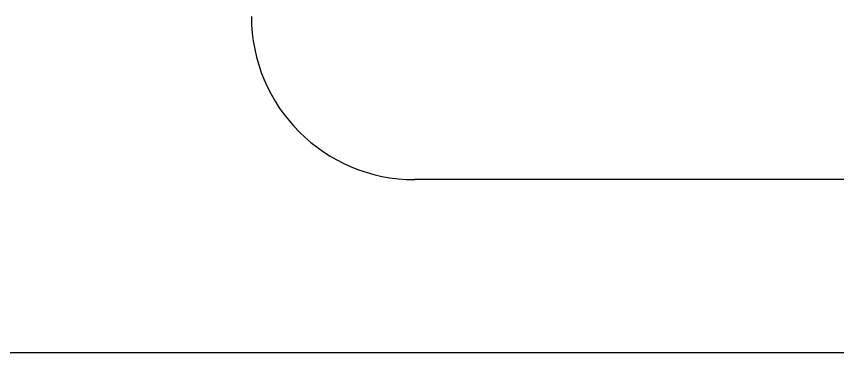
# Model space of a CAD drawing. Header units: millimetres. Extents: x -9 to 276, y -90 to 14.
# Drawn here: x 42.05 to 52.48, y -85.45 to -81.18 of the extents above; entities that cross this region are included whole.
import ezdxf

# ---------------------------------------------------------------- set-up
doc = ezdxf.new("R2010")
doc.units = ezdxf.units.MM
doc.layers.add('BLACK', color=7, linetype='CONTINUOUS')

msp = doc.modelspace()

# ---------------------------------------------------------------- linework, layer by layer
at = {"layer": 'BLACK', "linetype": 'Continuous'}
for p, q in [((57.66395, -83.25205), (47.11395, -83.25205)), ((39.22958, -85.45), (42.703886, -85.45)), ((42.703886, -85.45), (46.178192, -85.45)), ((46.178192, -85.45), (47.915344, -85.45)), ((47.915344, -85.45), (49.652497, -85.45)), ((49.652497, -85.45), (50.521074, -85.45)), ((50.521074, -85.45), (51.823522, -85.45)), ((51.823522, -85.45), (52.258129, -85.45)), ((52.258129, -85.45), (52.692515, -85.45))]:
    msp.add_line(p, q, dxfattribs=at)
at = {"layer": 'BLACK'}
msp.add_arc((47.113952, -81.177048), 2.075002, 180.0000828, 269.9999448, dxfattribs=at)

doc.saveas('drawing.dxf')
